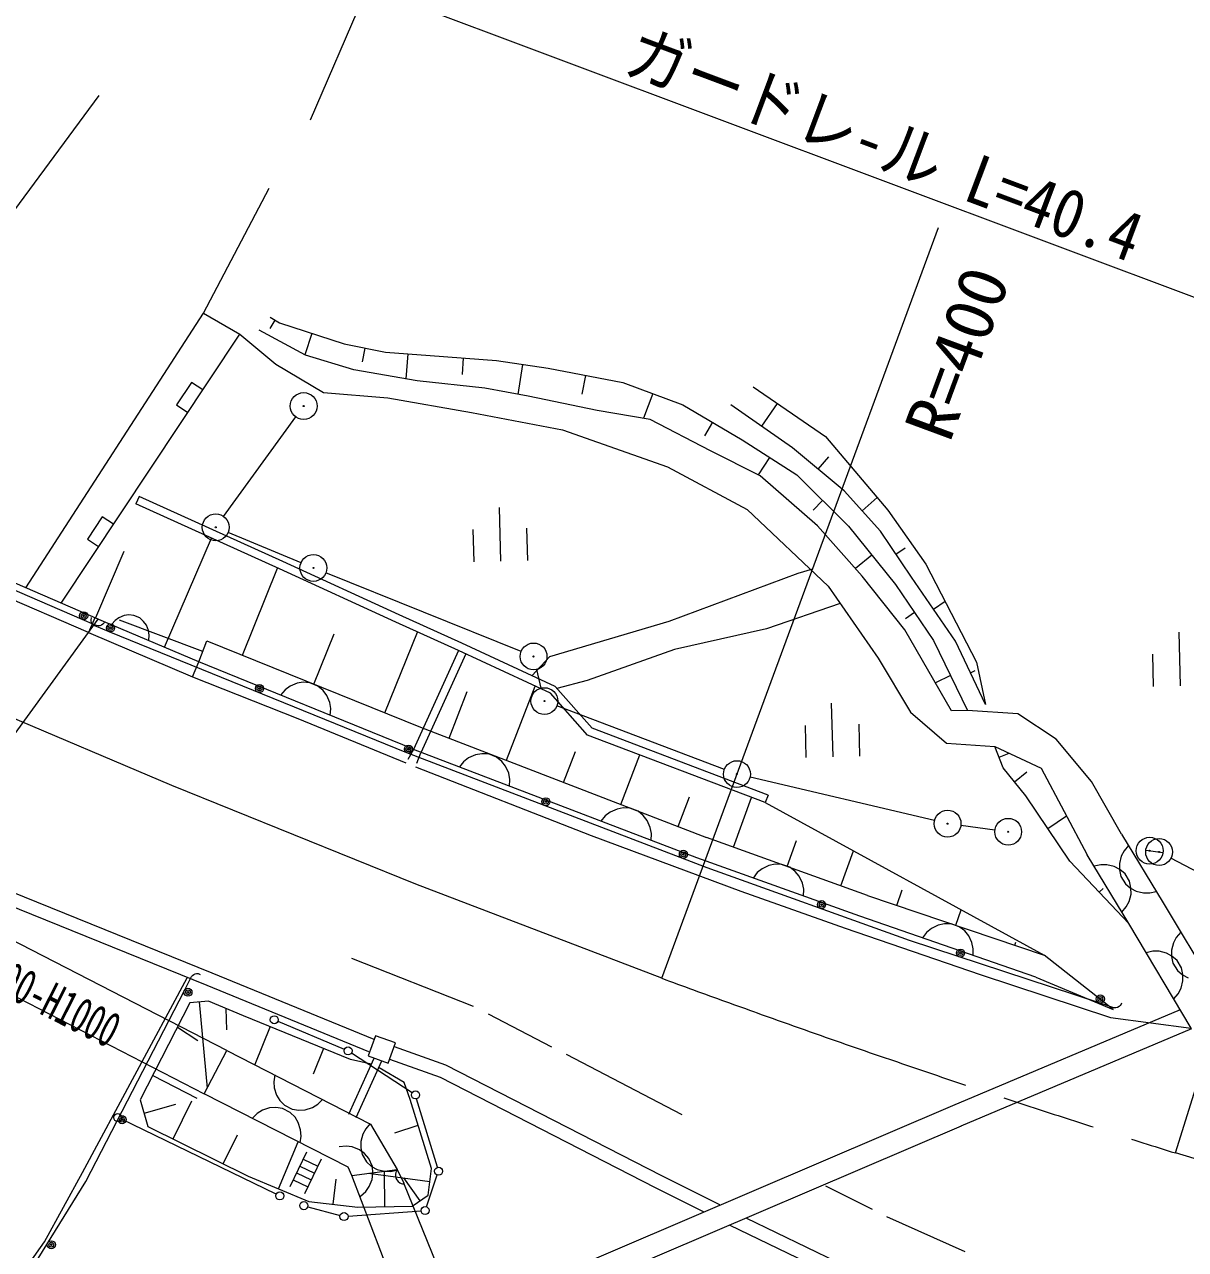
# Model space of a CAD drawing. Units: millimetres, scale not verified. Extents: x 40000 to 680000, y 20000 to 380000.
# Drawn here: x 103542 to 146778, y 288360 to 333982 of the extents above; entities that cross this region are included whole.
import ezdxf
from ezdxf.enums import TextEntityAlignment as Align

# ---------------------------------------------------------------- set-up
doc = ezdxf.new("R2010")
doc.units = ezdxf.units.MM
doc.header["$LTSCALE"] = 1000
doc.linetypes.add('CHAIN', pattern=[18.5, 12, -1.5, 3.5, -1.5])
for name, color, linetype, lineweight in [('M-BGD', 7, 'Continuous', 13), ('M-BMK', 2, 'CHAIN', 13), ('M-BMK-ROW', 30, 'Continuous', 13), ('M-STR-HTXT', 7, 'Continuous', 13), ('M-STR-STR1', 7, 'Continuous', 13), ('M-STR-STRC', 7, 'Continuous', 13)]:
    doc.layers.add(name, color=color, linetype=linetype, lineweight=lineweight)
doc.styles.add('ＭＳ ゴシック', font='')
doc.styles.get('ＭＳ ゴシック').set_extended_font_data('MS Gothic')

msp = doc.modelspace()

# ---------------------------------------------------------------- linework, layer by layer
at = {"layer": 'M-BGD'}
for p, q in [((102794, 326553), (106327, 331340)), ((110210, 323230), (112656, 327884)), ((103594, 313001), (110210, 323230)), ((110210, 323230), (111563, 322455)), ((112693, 323077), (113038, 322873)), ((114007, 321664), (112279, 322598)), ((112866, 322975), (112679, 322659)), ((113038, 322873), (115443, 322084)), ((104903, 312434), (111563, 322455)), ((111563, 322455), (112908, 321337)), ((114241, 322479), (113979, 321679)), ((115809, 321115), (114007, 321664)), ((115443, 322084), (116983, 321784)), ((116213, 321934), (116113, 321418)), ((116983, 321784), (118647, 321658)), ((117815, 321721), (117743, 320780)), ((118647, 321658), (121121, 321467)), ((112908, 321337), (114682, 320277)), ((119884, 321562), (119836, 320942)), ((121121, 321467), (123044, 321177)), ((122083, 321322), (121914, 320207)), ((123044, 321177), (125825, 320654)), ((118161, 320708), (115809, 321115)), ((124434, 320915), (124302, 320212)), ((109762, 320648), (109208, 319815)), ((110178, 320371), (109762, 320648)), ((114682, 320277), (117070, 320084)), ((120680, 320434), (118161, 320708)), ((122305, 320136), (120680, 320434)), ((125825, 320654), (128060, 319818)), ((130682, 320483), (133370, 318638)), ((109208, 319815), (109625, 319538)), ((117070, 320084), (120193, 319527)), ((124873, 319607), (122305, 320136)), ((126943, 320236), (126599, 319316)), ((128060, 319818), (130265, 318514)), ((132146, 318222), (129848, 319822)), ((130997, 319022), (131583, 319864)), ((120193, 319527), (123572, 318892)), ((126840, 319275), (124873, 319607)), ((129084, 318100), (126840, 319275)), ((129163, 319166), (128863, 318659)), ((123572, 318892), (127482, 317504)), ((130265, 318514), (132301, 317205)), ((133370, 318638), (135698, 315889)), ((130939, 317169), (129084, 318100)), ((134061, 316612), (132146, 318222)), ((131283, 317859), (130864, 317207)), ((133104, 317417), (133492, 317879)), ((106285, 311835), (93524, 317365)), ((127482, 317504), (130461, 315922)), ((133074, 315309), (130939, 317169)), ((132301, 317205), (134224, 315297)), ((105924, 311338), (93161, 316868)), ((105686, 311824), (93823, 316957)), ((107815, 316407), (107691, 316134)), ((113163, 313982), (107815, 316407)), ((133262, 316251), (132909, 315895)), ((135420, 315115), (134061, 316612)), ((134741, 315864), (135294, 316366)), ((113039, 313709), (107691, 316134)), ((121221, 315999), (121274, 314000)), ((130461, 315922), (133473, 313064)), ((135698, 315889), (137113, 313883)), ((106438, 315648), (105885, 314815)), ((106855, 315371), (106438, 315648)), ((134740, 313437), (133074, 315309)), ((134224, 315297), (135983, 313129)), ((105885, 314815), (106301, 314538)), ((108759, 310797), (110510, 314856)), ((120243, 315173), (120274, 313974)), ((122242, 315226), (122274, 314026)), ((136572, 313400), (135420, 315115)), ((106197, 311902), (107260, 314366)), ((135996, 314258), (136343, 314491)), ((117495, 311993), (113163, 313982)), ((135103, 314213), (134492, 313717)), ((137113, 313883), (138996, 310228)), ((111658, 310490), (112970, 313740)), ((117370, 311721), (113039, 313709)), ((127548, 311759), (132354, 313545)), ((132354, 313545), (132896, 313715)), ((136325, 311436), (134740, 313437)), ((133473, 313064), (135331, 310388)), ((135983, 313129), (137400, 311038)), ((138209, 311017), (136572, 313400)), ((133918, 312423), (131174, 311471)), ((136692, 312084), (136348, 311851)), ((137391, 312208), (137823, 312505)), ((106145, 311625), (105686, 311824)), ((106158, 311890), (105924, 311338)), ((106022, 311825), (106032, 311875)), ((106028, 311758), (106022, 311825)), ((106040, 311709), (106028, 311758)), ((106032, 311875), (106043, 311903)), ((106066, 311667), (106040, 311709)), ((106110, 311616), (106066, 311667)), ((106153, 311588), (106110, 311616)), ((106218, 311594), (106145, 311625)), ((110040, 310244), (106158, 311890)), ((106414, 311618), (106348, 311592)), ((106461, 311652), (106414, 311618)), ((106504, 311699), (106461, 311652)), ((106519, 311736), (106504, 311699)), ((106916, 311788), (106789, 311646)), ((107058, 311890), (106916, 311788)), ((107255, 311968), (107058, 311890)), ((110185, 310635), (107075, 311795)), ((107428, 311991), (107255, 311968)), ((107617, 311975), (107428, 311991)), ((107838, 311880), (107617, 311975)), ((107979, 311754), (107838, 311880)), ((108081, 311612), (107979, 311754)), ((108160, 311415), (108081, 311612)), ((119700, 310670), (117370, 311721)), ((119823, 310943), (117495, 311993)), ((123112, 310451), (127548, 311759)), ((105924, 311338), (109805, 309692)), ((106227, 311558), (106153, 311588)), ((106290, 311584), (106218, 311594)), ((106690, 311369), (106227, 311558)), ((106348, 311592), (106290, 311584)), ((117786, 306855), (106690, 311369)), ((108183, 311241), (108160, 311415)), ((108167, 311052), (108183, 311241)), ((114312, 309418), (115069, 311294)), ((116966, 308347), (118180, 311355)), ((131174, 311471), (127746, 310700)), ((138065, 308416), (136325, 311436)), ((146525, 311356), (146577, 309357)), ((110040, 310244), (110331, 311025)), ((110331, 311025), (118293, 307811)), ((123308, 309328), (119823, 310943)), ((127746, 310700), (124498, 309551)), ((137400, 311038), (138660, 308432)), ((139335, 308662), (138209, 311017)), ((109805, 309692), (110040, 310244)), ((117971, 307013), (110040, 310244)), ((119700, 310670), (118034, 306983)), ((119972, 310544), (118308, 306859)), ((123125, 309083), (119700, 310670)), ((122440, 309731), (123112, 310451)), ((135331, 310388), (136533, 308376)), ((138996, 310228), (139335, 308662)), ((145546, 310530), (145578, 309331)), ((138772, 309839), (138940, 309920)), ((109805, 309692), (113727, 308140)), ((113430, 309338), (113244, 309198)), ((113691, 309447), (113430, 309338)), ((113922, 309483), (113691, 309447)), ((114174, 309467), (113922, 309483)), ((114470, 309346), (114174, 309467)), ((114663, 309181), (114470, 309346)), ((121489, 306578), (122557, 309346)), ((124687, 307772), (123308, 309328)), ((124498, 309551), (123372, 309257)), ((138030, 309735), (137463, 309461)), ((113244, 309198), (113079, 309006)), ((114802, 308995), (114663, 309181)), ((114912, 308734), (114802, 308995)), ((119359, 307400), (120032, 309145)), ((124512, 307518), (123125, 309083)), ((114948, 308503), (114912, 308734)), ((114931, 308251), (114948, 308503)), ((133587, 308703), (133640, 306704)), ((138660, 308432), (138065, 308416)), ((140536, 308311), (138660, 308432)), ((113727, 308140), (117748, 306484)), ((136533, 308376), (137883, 307219)), ((141966, 307369), (140536, 308311)), ((118293, 307811), (128946, 303701)), ((131131, 305002), (124512, 307518)), ((131238, 305283), (124687, 307772)), ((132609, 307877), (132640, 306678)), ((134608, 307930), (134639, 306730)), ((137883, 307219), (139674, 307096)), ((139993, 306296), (139674, 307096)), ((139674, 307096), (141398, 306290)), ((143284, 305786), (141966, 307369)), ((128965, 302578), (117786, 306855)), ((118034, 306983), (117821, 306612)), ((128576, 302943), (118034, 306983)), ((118156, 306470), (118308, 306859)), ((120080, 306670), (119897, 306526)), ((120339, 306785), (120080, 306670)), ((120568, 306826), (120339, 306785)), ((120821, 306815), (120568, 306826)), ((121120, 306700), (120821, 306815)), ((121315, 306540), (121120, 306700)), ((123620, 305756), (124066, 306913)), ((125750, 304934), (126462, 306777)), ((139834, 306696), (140210, 306846)), ((118106, 306336), (124644, 303781)), ((119897, 306526), (119736, 306331)), ((121459, 306356), (121315, 306540)), ((121574, 306098), (121459, 306356)), ((140829, 305253), (139993, 306296)), ((140411, 305774), (140873, 306145)), ((141398, 306290), (143117, 303058)), ((141398, 306290), (143117, 303058)), ((121615, 305868), (121574, 306098)), ((121604, 305615), (121615, 305868)), ((144397, 303834), (143284, 305786)), ((127881, 304112), (128310, 305224)), ((131238, 305283), (131131, 305002)), ((131238, 305283), (131131, 305002)), ((142468, 302827), (140829, 305253)), ((125610, 304765), (125351, 304650)), ((125839, 304806), (125610, 304765)), ((126092, 304795), (125839, 304806)), ((126391, 304680), (126092, 304795)), ((129945, 303341), (130613, 305199)), ((131131, 305002), (141518, 299323)), ((125168, 304506), (125007, 304311)), ((125351, 304650), (125168, 304506)), ((126586, 304520), (126391, 304680)), ((126730, 304336), (126586, 304520)), ((126845, 304078), (126730, 304336)), ((141649, 304040), (142345, 304510)), ((126886, 303848), (126845, 304078)), ((126875, 303595), (126886, 303848)), ((124644, 303781), (130221, 301710)), ((134937, 301545), (128946, 303701)), ((131942, 302623), (132291, 303594)), ((144397, 303834), (145952, 301265)), ((144657, 303405), (144493, 303213)), ((134655, 300776), (128576, 302943)), ((133939, 301904), (134409, 303210)), ((144664, 300501), (143117, 303058)), ((144384, 303006), (144316, 302732)), ((144493, 303213), (144384, 303006)), ((111083, 295775), (97689, 302648)), ((136494, 299868), (128965, 302578)), ((131010, 302543), (130830, 302395)), ((131266, 302664), (131010, 302543)), ((131494, 302710), (131266, 302664)), ((131747, 302704), (131494, 302710)), ((132049, 302597), (131747, 302704)), ((132248, 302441), (132049, 302597)), ((144664, 300501), (142468, 302827)), ((143620, 302691), (143373, 302635)), ((143853, 302692), (143620, 302691)), ((144127, 302624), (143853, 302692)), ((144334, 302515), (144127, 302624)), ((144316, 302732), (144317, 302499)), ((144317, 302499), (144373, 302252)), ((144526, 302352), (144334, 302515)), ((130830, 302395), (130674, 302195)), ((132396, 302261), (132248, 302441)), ((132517, 302005), (132396, 302261)), ((144373, 302252), (144539, 301978)), ((144692, 302078), (144526, 302352)), ((144748, 301831), (144692, 302078)), ((110537, 298652), (103026, 301697)), ((130221, 301710), (134106, 300323)), ((132563, 301777), (132517, 302005)), ((132558, 301524), (132563, 301777)), ((136034, 301174), (136230, 301756)), ((143566, 301664), (143717, 301806)), ((144539, 301978), (144731, 301814)), ((144681, 301323), (144749, 301598)), ((144731, 301814), (144938, 301705)), ((144749, 301598), (144748, 301831)), ((144938, 301705), (145212, 301638)), ((145212, 301638), (145445, 301639)), ((145445, 301639), (145692, 301694)), ((110349, 298188), (102838, 301234)), ((134937, 301545), (141518, 299323)), ((144408, 300924), (144572, 301117)), ((144572, 301117), (144681, 301323)), ((145952, 301265), (148278, 297370)), ((96871, 301047), (110233, 294158)), ((141199, 298500), (134655, 300776)), ((138227, 300434), (138423, 301015)), ((134106, 300323), (139132, 298601)), ((137316, 300316), (137137, 300167)), ((137571, 300440), (137316, 300316)), ((137799, 300487), (137571, 300440)), ((138052, 300484), (137799, 300487)), ((138354, 300379), (138052, 300484)), ((138555, 300225), (138354, 300379)), ((138704, 300046), (138555, 300225)), ((146989, 296603), (144664, 300501)), ((143560, 297547), (136494, 299868)), ((137137, 300167), (136983, 299967)), ((138827, 299791), (138704, 300046)), ((138875, 299563), (138827, 299791)), ((140421, 299693), (140460, 299810)), ((146327, 299779), (146258, 299504)), ((146437, 299984), (146327, 299779)), ((146602, 300176), (146437, 299984)), ((138872, 299310), (138875, 299563)), ((144089, 297297), (141518, 299323)), ((145562, 299465), (145314, 299411)), ((145795, 299465), (145562, 299465)), ((146069, 299395), (145795, 299465)), ((146275, 299285), (146069, 299395)), ((146258, 299504), (146257, 299271)), ((146466, 299120), (146275, 299285)), ((146257, 299271), (146312, 299024)), ((146312, 299024), (146476, 298749)), ((146630, 298845), (146466, 299120)), ((146684, 298598), (146630, 298845)), ((105707, 291222), (109595, 298477)), ((109497, 298009), (109726, 298453)), ((109726, 298453), (109763, 298524)), ((109763, 298524), (109795, 298564)), ((109795, 298564), (109849, 298603)), ((109849, 298603), (109894, 298625)), ((109894, 298625), (109944, 298633)), ((109944, 298633), (110011, 298633)), ((110011, 298633), (110060, 298619)), ((110060, 298619), (110086, 298605)), ((116558, 296185), (110537, 298652)), ((139132, 298601), (143988, 297003)), ((141199, 298500), (144089, 297297)), ((146476, 298749), (146668, 298584)), ((146614, 298090), (146684, 298365)), ((146668, 298584), (146873, 298474)), ((146684, 298365), (146684, 298598)), ((105821, 290898), (109497, 298009)), ((116368, 295723), (110347, 298189)), ((146504, 297885), (146614, 298090)), ((109703, 297547), (107856, 293940)), ((110392, 297610), (109703, 297547)), ((110047, 297578), (110342, 294366)), ((111700, 297067), (110392, 297610)), ((144035, 297391), (143560, 297547)), ((144386, 297497), (144348, 297446)), ((144398, 297535), (144386, 297497)), ((146339, 297693), (146504, 297885)), ((111046, 297339), (111064, 296539)), ((115677, 295439), (111700, 297067)), ((146579, 297291), (138098, 293707)), ((143988, 297003), (146989, 296603)), ((144111, 297366), (144035, 297391)), ((144184, 297364), (144111, 297366)), ((144241, 297376), (144184, 297364)), ((144304, 297408), (144241, 297376)), ((144348, 297446), (144304, 297408)), ((109241, 296645), (109995, 296138)), ((112695, 296660), (112115, 295245)), ((115454, 295815), (112983, 296857)), ((147003, 296580), (138417, 292952)), ((116617, 296320), (116345, 295568)), ((117361, 296051), (116617, 296320)), ((110233, 294158), (111083, 295775)), ((111083, 295775), (116427, 293033)), ((114683, 295846), (114294, 294895)), ((117977, 294199), (115718, 295675)), ((117089, 295299), (117361, 296051)), ((119232, 295228), (117318, 295912)), ((115626, 293400), (116561, 295490)), ((116449, 295263), (115677, 295439)), ((115899, 293277), (116844, 295387)), ((116345, 295568), (117089, 295299)), ((119033, 294768), (117150, 295441)), ((127273, 291108), (119232, 295228)), ((108318, 294842), (109961, 294000)), ((112865, 294860), (112827, 294610)), ((117683, 294574), (116746, 295127)), ((127045, 290663), (119033, 294768)), ((112827, 294610), (112842, 294378)), ((112842, 294378), (112929, 294108)), ((117910, 293946), (117683, 294574)), ((107856, 293940), (108141, 292940)), ((109074, 292478), (109774, 293891)), ((115596, 291423), (110233, 294158)), ((112929, 294108), (113052, 293910)), ((113052, 293910), (113229, 293730)), ((114464, 293770), (114645, 293947)), ((118704, 291377), (117910, 293946)), ((118919, 291421), (118146, 293974)), ((107999, 293440), (109176, 293776)), ((112204, 293422), (112023, 293245)), ((112401, 293546), (112204, 293422)), ((112670, 293633), (112401, 293546)), ((112903, 293649), (112670, 293633)), ((113153, 293611), (112903, 293649)), ((113438, 293466), (113153, 293611)), ((113229, 293730), (113514, 293583)), ((113616, 293286), (113438, 293466)), ((113514, 293583), (113764, 293545)), ((113764, 293545), (113997, 293560)), ((113997, 293560), (114266, 293647)), ((114266, 293647), (114464, 293770)), ((138098, 293707), (121597, 286654)), ((112916, 290422), (107149, 293209)), ((108141, 292940), (111872, 291091)), ((113739, 293088), (113616, 293286)), ((113827, 292819), (113739, 293088)), ((116418, 293048), (116251, 292858)), ((116427, 293033), (117419, 291337)), ((118193, 292976), (117317, 292696)), ((138420, 292953), (121919, 285900)), ((110939, 291553), (111472, 292628)), ((113805, 292336), (113843, 292586)), ((113843, 292586), (113827, 292819)), ((116139, 292653), (116068, 292380)), ((116251, 292858), (116139, 292653)), ((113000, 290622), (113730, 292374)), ((114047, 291983), (113425, 290697)), ((115517, 292208), (115265, 292186)), ((115749, 292178), (115517, 292208)), ((116012, 292074), (115749, 292178)), ((116201, 291938), (116012, 292074)), ((116068, 292380), (116065, 292146)), ((116065, 292146), (116117, 291899)), ((113923, 291726), (114463, 291464)), ((114587, 291722), (113965, 290435)), ((116117, 291899), (116279, 291623)), ((116370, 291749), (116201, 291938)), ((116279, 291623), (116469, 291456)), ((116497, 291456), (116370, 291749)), ((104290, 288645), (105707, 291222)), ((111872, 291091), (114128, 290152)), ((113674, 291211), (114214, 290950)), ((113798, 291469), (114338, 291207)), ((115729, 291114), (115596, 291423)), ((115729, 291114), (117419, 291337)), ((118059, 285017), (115729, 291114)), ((118636, 290883), (116351, 291196)), ((116469, 291456), (116673, 291344)), ((116488, 290972), (116519, 291204)), ((116519, 291204), (116497, 291456)), ((116673, 291344), (116947, 291272)), ((116967, 289953), (116946, 291275)), ((116947, 291272), (117180, 291270)), ((117180, 291270), (117428, 291322)), ((117366, 291230), (117355, 291170)), ((117355, 291170), (117355, 291090)), ((117355, 291090), (117377, 291020)), ((117382, 291278), (117366, 291230)), ((117419, 291337), (117382, 291278)), ((117419, 291337), (117675, 290827)), ((118510, 289953), (118914, 291135)), ((118569, 290389), (118704, 291377)), ((129442, 290019), (127273, 291108)), ((103730, 287506), (105821, 290898)), ((113549, 290954), (114089, 290693)), ((115043, 290045), (115153, 290985)), ((116248, 290520), (116384, 290709)), ((116384, 290709), (116488, 290972)), ((117377, 291020), (117409, 290956)), ((117409, 290956), (117452, 290897)), ((117452, 290897), (117517, 290849)), ((117517, 290849), (117570, 290822)), ((117570, 290822), (117619, 290806)), ((117619, 290806), (117688, 290801)), ((118272, 290179), (117667, 291032)), ((119897, 285336), (117675, 290827)), ((128853, 289755), (127045, 290663)), ((116060, 290351), (116248, 290520)), ((117975, 289969), (118569, 290389)), ((114089, 289954), (115296, 289627)), ((114128, 290152), (115958, 289937)), ((115590, 289599), (118312, 289800)), ((115958, 289937), (117975, 289969)), ((135953, 286304), (129803, 289270)), ((136166, 286756), (130421, 289526)), ((102135, 285618), (104290, 288645))]:
    msp.add_line(p, q, dxfattribs=at)
for centre, radius in [((105746, 311961), 150), ((105746, 311961), 90), ((105746, 311961), 30), ((106747, 311508), 150), ((106747, 311508), 90), ((106747, 311508), 30), ((112294, 309251), 150), ((112294, 309251), 90), ((112294, 309251), 30), ((117839, 306995), 150), ((117842, 306994), 150), ((117839, 306995), 90), ((117842, 306994), 90), ((117839, 306995), 30), ((117842, 306994), 30), ((122959, 305036), 150), ((122959, 305036), 90), ((122959, 305036), 30), ((128079, 303078), 150), ((128079, 303078), 90), ((128079, 303078), 30), ((133227, 301203), 150), ((133227, 301203), 90), ((133227, 301203), 30), ((138399, 299400), 150), ((138399, 299400), 90), ((138399, 299400), 30), ((109630, 297940), 150), ((109630, 297940), 90), ((109630, 297940), 30), ((143607, 297690), 150), ((143607, 297690), 90), ((143607, 297690), 30), ((112844, 296916), 150), ((115592, 295757), 150), ((115592, 295757), 150), ((118103, 294117), 150), ((107014, 293275), 150), ((107177, 293194), 150), ((107177, 293194), 90), ((107177, 293194), 30), ((118963, 291277), 150), ((113051, 290357), 150), ((113944, 289993), 150), ((115441, 289588), 150), ((118461, 289811), 150), ((104542, 288538), 150), ((104542, 288538), 90), ((104542, 288538), 30)]:
    msp.add_circle(centre, radius, dxfattribs=at)
at = {"layer": 'M-BMK'}
for points in [[(127272, 298464), (118117, 301960), (109035, 305641), (100012, 309466), (91035, 313396), (84066, 316505)], [(177537, 283348), (172242, 284677), (162768, 287184), (153339, 289853), (146400, 291955)]]:
    msp.add_lwpolyline(points, dxfattribs=at)
msp.add_arc((265655, 673764), 400000, 249.75975, 252.65428, dxfattribs=at)
at = {"layer": 'M-BMK-ROW'}
for p, q in [((110958, 315660), (113645, 319367)), ((113840, 313936), (111127, 315064)), ((122036, 310632), (114765, 313557)), ((122786, 309270), (122618, 309960)), ((129607, 306242), (123371, 308607)), ((137432, 304333), (130561, 305950)), ((139679, 303983), (138414, 304152)), ((145300, 303231), (145940, 303146)), ((148879, 301543), (146238, 302932))]:
    msp.add_line(p, q, dxfattribs=at)
for centre, radius in [((113938, 319771), 500), ((113938, 319771), 20), ((110665, 315256), 500), ((110665, 315256), 20), ((114301, 313744), 500), ((114301, 313744), 20), ((122500, 310446), 500), ((122500, 310446), 20), ((122904, 308784), 500), ((122904, 308784), 20), ((130074, 306064), 500), ((130074, 306064), 20), ((137918, 304219), 500), ((140175, 303917), 500), ((137918, 304219), 20), ((140175, 303917), 20), ((145444, 303212), 500), ((145796, 303165), 500), ((145444, 303212), 20), ((145796, 303165), 20)]:
    msp.add_circle(centre, radius, dxfattribs=at)
at = {"layer": 'M-STR-HTXT'}
for p, q in [((116710, 336290), (114180, 330420)), ((116314, 335372), (152636, 321756)), ((127272, 298464), (137582, 326425)), ((146400, 291955), (155407, 320790))]:
    msp.add_line(p, q, dxfattribs=at)
at = {"layer": 'M-STR-STR1'}
msp.add_line((99643, 302698), (106285, 311835), dxfattribs=at)
at = {"layer": 'M-STR-STRC'}
for p, q in [((115725, 299205), (120254, 297417)), ((120808, 297135), (123170, 295909)), ((123709, 295638), (128023, 293385)), ((133372, 290733), (135111, 289866)), ((135649, 289586), (138560, 288283))]:
    msp.add_line(p, q, dxfattribs=at)

# ---------------------------------------------------------------- texts
at = {"layer": 'M-BGD', "style": 'ＭＳ ゴシック', "width": 0.65}
msp.add_text('B1800-H1000', height=1320, rotation=333.2, dxfattribs=at).set_placement((100754, 298388), align=Align.BOTTOM_LEFT)
at = {"layer": 'M-STR-HTXT', "style": 'ＭＳ ゴシック'}
for s, rotation, width, p in [('ガードレ-ル L=40.4', 339.4, 0.9, (125599, 331713)), ('R=400', 69.7, 1.05, (138510, 318171))]:
    msp.add_text(s, height=1833, rotation=rotation, dxfattribs=dict(at, width=width)).set_placement(p, align=Align.BOTTOM_LEFT)

doc.saveas('drawing.dxf')
